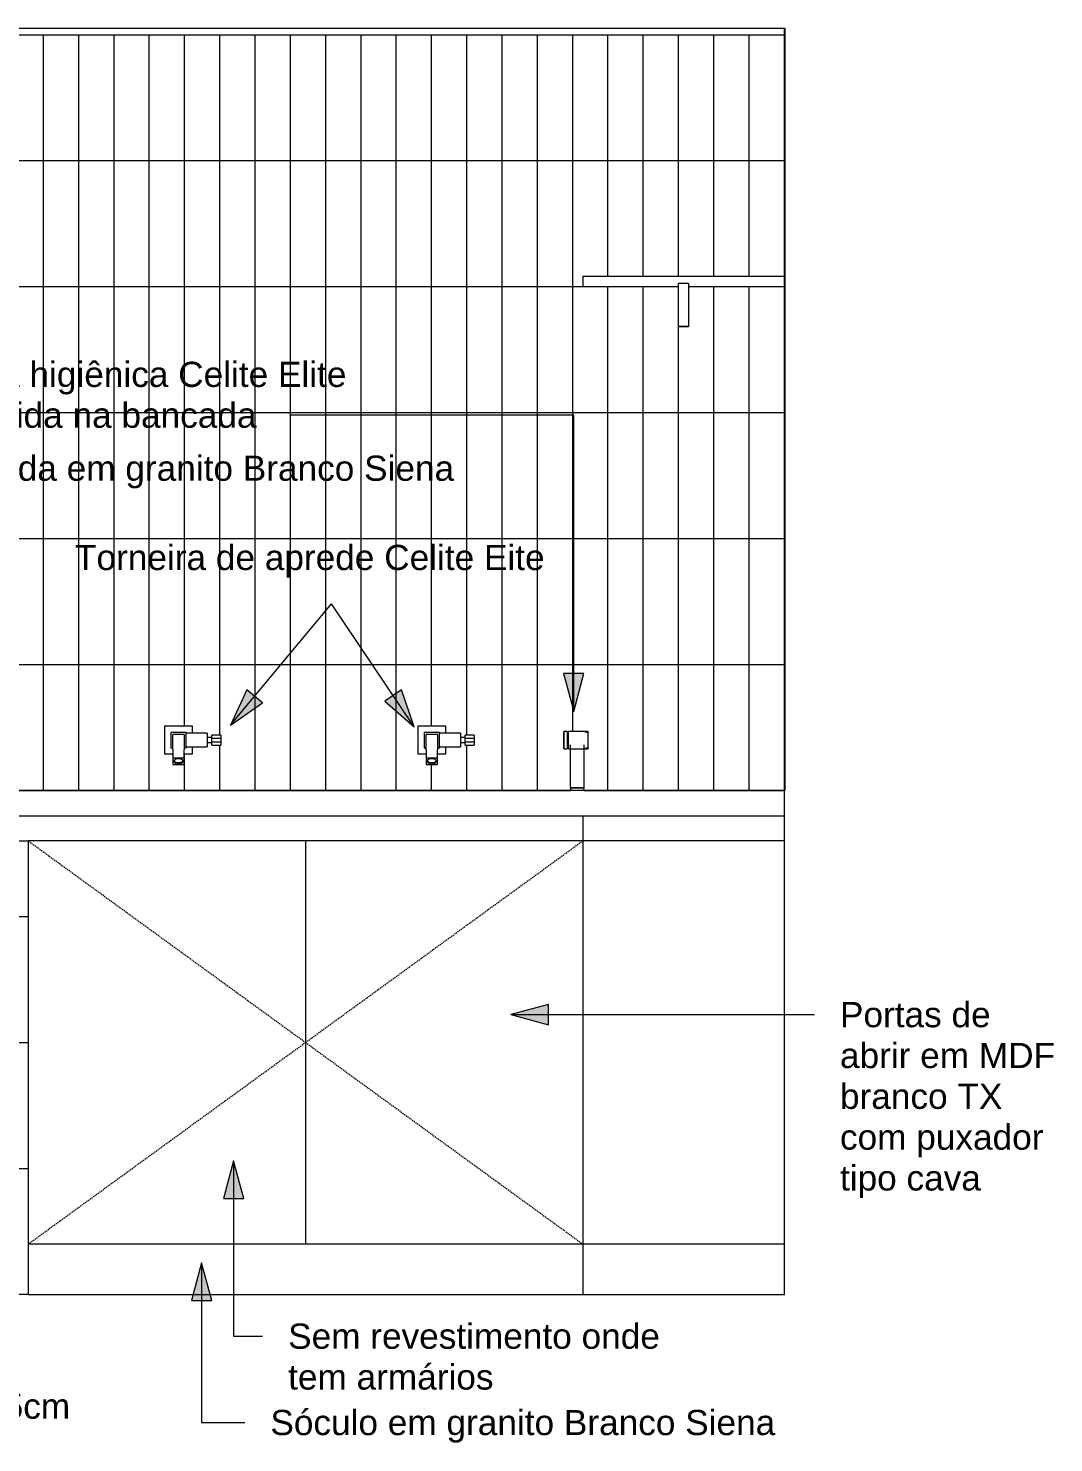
# Model space of a CAD drawing. Header units: millimetres. Extents: x -7376 to 9919, y -19320 to 2725.
# Drawn here: x -2903 to -869, y -94 to 2713 of the extents above; entities that cross this region are included whole.
import ezdxf

# ---------------------------------------------------------------- set-up
doc = ezdxf.new("R2010")
doc.units = ezdxf.units.MM
doc.linetypes.add('Overhead', pattern=[3.96875, 2.38125, -1.5875])
for name, color, linetype, lineweight in [('A-CLNG', 13, 'Continuous', 9), ('A-DETL-THIN', 151, 'Continuous', 9), ('A-FLOR-OVHD', 1, 'Overhead', 9), ('A-WALL', 113, 'Continuous', 25), ('A-WALL-PATT', 111, 'Continuous', 25), ('G-ANNO-TEXT', 231, 'Continuous', 9), ('I-FURN', 30, 'Continuous', 9), ('P-SANR-FIXT', 6, 'Continuous', 9), ('Q-CASE', 31, 'Continuous', 9)]:
    doc.layers.add(name, color=color, linetype=linetype, lineweight=lineweight)
doc.styles.add('Arial_1', font='arial.ttf', dxfattribs={"height": 50})

# ---------------------------------------------------------------- blocks, each defined once
blk = doc.blocks.new('Torneira de Parede Elite - Único-4610672-ELEVAÇÃO 2 LAVANDERIA')
at = {"layer": 'P-SANR-FIXT'}
for p, q in [((-17934.11900142811, 1327.499999999984), (-17989.11900142811, 1327.499999999984)), ((-17989.11900142811, 1327.499999999984), (-17989.11900142811, 1272.499999999984)), ((-17934.11900142811, 1313.556031130533), (-17934.11900142811, 1327.499999999984)), ((-17946.6190014281, 1314.999999999967), (-17976.6190014281, 1314.999999999967)), ((-17976.6190014281, 1314.999999999967), (-17976.6190014281, 1284.999999999967)), ((-17950.61900142812, 1310.999999999968), (-17972.61900142812, 1310.999999999968)), ((-17972.61900142812, 1280.723926980891), (-17972.61900142812, 1310.999999999966)), ((-17950.61900142812, 1310.999999999966), (-17950.61900142812, 1280.723926980892)), ((-17946.6190014281, 1284.999999999967), (-17946.6190014281, 1314.999999999967)), ((-17904.61900142806, 1313.556031130535), (-17945.17503255867, 1313.556031130535)), ((-17904.61900142807, 1313.556031130533), (-17904.61900142807, 1286.4439688694)), ((-17895.65713667862, 1304.999999999968), (-17904.61900142806, 1304.999999999968)), ((-17904.61900142806, 1294.999999999968), (-17895.65713667862, 1294.999999999968)), ((-17877.62064865757, 1309.999999999969), (-17895.65713667862, 1309.999999999969)), ((-17895.65713667862, 1307.499999999967), (-17895.65713667862, 1309.999999999967)), ((-17895.65713667862, 1304.288985825113), (-17895.65713667862, 1307.499999999967)), ((-17895.65713667862, 1303.288985825113), (-17895.65713667862, 1304.288985825113)), ((-17877.62064865757, 1303.288985825115), (-17895.65713667862, 1303.288985825115)), ((-17895.65713667862, 1302.788985825113), (-17895.65713667862, 1303.288985825113)), ((-17895.65713667862, 1297.23755272055), (-17895.65713667862, 1302.788985825113)), ((-17895.65713667862, 1296.73755272055), (-17895.65713667862, 1297.23755272055)), ((-17895.65713667862, 1296.737552720552), (-17877.62064865757, 1296.737552720552)), ((-17895.65713667862, 1295.73755272055), (-17895.65713667862, 1296.73755272055)), ((-17895.65713667862, 1292.499999999967), (-17895.65713667862, 1295.73755272055)), ((-17895.65713667862, 1289.999999999967), (-17895.65713667862, 1292.499999999967)), ((-17877.62064865757, 1309.999999999967), (-17877.62064865757, 1307.499999999967)), ((-17877.62064865757, 1307.499999999967), (-17877.62064865757, 1304.288985825113)), ((-17877.62064865757, 1304.288985825113), (-17877.62064865757, 1303.288985825113)), ((-17877.62064865757, 1303.288985825113), (-17877.62064865757, 1302.788985825113)), ((-17877.62064865757, 1302.788985825113), (-17877.62064865757, 1297.23755272055)), ((-17877.62064865757, 1297.23755272055), (-17877.62064865757, 1296.73755272055)), ((-17877.62064865757, 1296.73755272055), (-17877.62064865757, 1295.73755272055)), ((-17877.62064865757, 1295.73755272055), (-17877.62064865757, 1292.499999999967)), ((-17877.62064865757, 1292.499999999967), (-17877.62064865757, 1289.999999999967)), ((-17989.11900142811, 1272.499999999984), (-17972.61900142812, 1272.499999999984)), ((-17976.6190014281, 1284.999999999967), (-17972.61900142812, 1284.999999999967)), ((-17972.61900142812, 1280.723926980891), (-17972.61900142812, 1264.309340799819)), ((-17950.61900142812, 1264.309340799819), (-17972.61900142812, 1264.309340799819)), ((-17972.61900142812, 1264.309340799819), (-17972.61900142812, 1251.690659200096)), ((-17950.61900142812, 1284.999999999967), (-17946.6190014281, 1284.999999999967)), ((-17950.61900142812, 1264.309340799819), (-17950.61900142812, 1280.723926980891)), ((-17950.61900142812, 1272.499999999984), (-17934.11900142811, 1272.499999999984)), ((-17950.61900142812, 1251.690659200096), (-17950.61900142812, 1264.309340799819)), ((-17945.17503255867, 1286.443968869402), (-17904.61900142806, 1286.443968869402)), ((-17934.11900142811, 1272.499999999984), (-17934.11900142811, 1286.4439688694)), ((-17895.65713667862, 1289.999999999969), (-17877.62064865757, 1289.999999999969)), ((-17972.61900142812, 1251.690659200096), (-17950.61900142812, 1251.690659200096))]:
    blk.add_line(p, q, dxfattribs=at)
at = {"layer": 'P-SANR-FIXT', "flags": 128}
for points in [[(-17946.61784640702, 1314.942256646293), (-17946.61438319157, 1314.884605669665), (-17946.60861732215, 1314.827139299351), (-17946.60055802292, 1314.769949469282), (-17946.59021818704, 1314.713127670988), (-17946.57761435605, 1314.656764807224), (-17946.56276669339, 1314.600951046549), (-17946.54569895215, 1314.545775679073), (-17946.52643843706, 1314.491326973615), (-17946.50501596086, 1314.437692036488), (-17946.48146579493, 1314.384956672149), (-17946.45582561451, 1314.333205245933), (-17946.42813643842, 1314.282520549082), (-17946.39844256344, 1314.232983666297), (-17946.36679149343, 1314.184673846026), (-17946.33323386336, 1314.137668373673), (-17946.29782335827, 1314.092042447969), (-17946.26061662741, 1314.04786906066), (-17946.22167319362, 1314.005218879744), (-17946.18105535809, 1313.964160136411), (-17946.13882810069, 1313.924758515893), (-17946.09505897602, 1313.887077052376), (-17946.04981800534, 1313.851176028165), (-17946.00317756456, 1313.817112877239), (-17945.95521226843, 1313.784942093374), (-17945.90599885119, 1313.754715142961), (-17945.85561604382, 1313.726480382672), (-17945.80414444806, 1313.700282982102), (-17945.75166640747, 1313.676164851502), (-17945.69826587573, 1313.654164574736), (-17945.64402828231, 1313.634317347555), (-17945.58904039577, 1313.616654921287), (-17945.53339018501, 1313.601205552048), (-17945.4771666785, 1313.587993955531), (-17945.42045982185, 1313.577041267473), (-17945.36336033393, 1313.568365009839), (-17945.30595956174, 1313.561979062791), (-17945.24834933427, 1313.557893642481), (-17945.19062181561, 1313.556115284709), (-17945.17503255867, 1313.556031130535)], [(-17945.17503255867, 1286.443968869402), (-17945.23277591235, 1286.442813848322), (-17945.29042688897, 1286.439350632867), (-17945.34789325929, 1286.433584763446), (-17945.40508308936, 1286.425525464218), (-17945.46190488765, 1286.415185628343), (-17945.51826775142, 1286.402581797354), (-17945.57408151209, 1286.387734134688), (-17945.62925687957, 1286.370666393443), (-17945.68370558503, 1286.351405878361), (-17945.73734052215, 1286.329983402158), (-17945.79007588649, 1286.306433236226), (-17945.8418273127, 1286.280793055807), (-17945.89251200956, 1286.253103879721), (-17945.94204889234, 1286.22341000474), (-17945.99035871261, 1286.191758934733), (-17946.03736418497, 1286.158201304658), (-17946.08299011067, 1286.122790799566), (-17946.12716349798, 1286.085584068709), (-17946.16981367889, 1286.046640634923), (-17946.21087242223, 1286.006022799391), (-17946.25027404275, 1285.963795541988), (-17946.28795550626, 1285.920026417316), (-17946.32385653047, 1285.874785446638), (-17946.3579196814, 1285.828145005855), (-17946.39009046526, 1285.780179709725), (-17946.42031741568, 1285.730966292489), (-17946.44855217597, 1285.680583485117), (-17946.47474957654, 1285.629111889351), (-17946.49886770713, 1285.576633848766), (-17946.5208679839, 1285.523233317031), (-17946.54071521109, 1285.468995723606), (-17946.55837763735, 1285.414007837071), (-17946.57382700659, 1285.358357626313), (-17946.58703860311, 1285.302134119798), (-17946.59799129116, 1285.245427263144), (-17946.6066675488, 1285.188327775223), (-17946.61305349585, 1285.130927003037), (-17946.61713891616, 1285.073316775575)]]:
    blk.add_lwpolyline(points, dxfattribs=at)
at = {"layer": 'P-SANR-FIXT'}
for centre, major_axis, ratio, start_param, end_param in [((-17961.61900142812, 1257.999999999958), (9, 0), 0.5735764363510548, 1.570796326794897, 4.712388980384683), ((-17961.61900142812, 1260.457456132825), (8.999999999999195, 0), 0.5735764363510859, 3.403392041388967, 4.712388980384683), ((-17961.61900142812, 1257.999999999958), (9, 0), 0.5735764363510801, 4.712388980384683, 7.853981633974483), ((-17961.61900142812, 1260.457456132825), (9, 0), 0.5735764363510548, 4.712388980384683, 6.02138591938049)]:
    blk.add_ellipse(centre, major_axis=major_axis, ratio=ratio, start_param=start_param, end_param=end_param, dxfattribs=at)
blk = doc.blocks.new('Prateleira L - Branco-4611978-ELEVAÇÃO 2 LAVANDERIA')
at = {"layer": 'Q-CASE'}
for p, q in [((-16759.65077199636, 2220), (-17159.65077199636, 2220)), ((-17159.65077199636, 2220), (-17159.65077199636, 2200)), ((-16759.65077199636, 2200), (-16759.65077199636, 2220)), ((-17159.65077199636, 2200), (-16969.65077199636, 2200)), ((-16949.65077199636, 2200), (-16759.65077199636, 2200))]:
    blk.add_line(p, q, dxfattribs=at)
blk = doc.blocks.new('Cabideiro Iluminado - Branco-4614226-ELEVAÇÃO 2 LAVANDERIA')
at = {"layer": 'I-FURN', "color": 55}
for p, q in [((-16969.65077199635, 2121.000000000012), (-16969.65077199635, 2206.000000000021)), ((-16949.65077199635, 2206.000000000021), (-16969.65077199635, 2206.000000000021)), ((-16949.65077199635, 2206.000000000021), (-16949.65077199635, 2121.000000000012)), ((-16969.65077199635, 2120.000000000001), (-16969.65077199635, 2121.000000000012)), ((-16969.65077199635, 2121.000000000012), (-16949.65077199635, 2121.000000000012)), ((-16949.65077199635, 2121.000000000012), (-16969.65077199635, 2121.000000000012)), ((-16949.65077199635, 2120.000000000001), (-16969.65077199635, 2120.000000000001)), ((-16949.65077199635, 2121.000000000012), (-16949.65077199635, 2120.000000000001))]:
    blk.add_line(p, q, dxfattribs=at)
blk = doc.blocks.new('Ducha Higiênica Mix_Match - Cobre Escovado-4987926-ELEVAÇÃO 2 LAVANDERIA')
at = {"layer": 'P-SANR-FIXT', "color": 55}
for p, q in [((-17190.65077154785, 1317.008289650357), (-17196.63920445256, 1317.008289650357)), ((-17190.65077154785, 1317.008289650356), (-17190.65077154785, 1282.971488510215)), ((-17188.15077199636, 1315.041204538053), (-17190.65077154785, 1315.041204538053)), ((-17149.69473674949, 1317.008289650357), (-17188.15077199636, 1317.008289650357)), ((-17188.15077199636, 1282.971488510215), (-17188.15077199636, 1317.008289650356)), ((-17149.15077241212, 1315.24122534863), (-17154.30077199636, 1315.24122534863)), ((-17149.15077241212, 1311.389889080286), (-17149.69473674949, 1311.389889080286)), ((-17149.15077241212, 1284.738552811943), (-17149.15077241212, 1315.241225348629)), ((-17149.15077241212, 1284.738552811942), (-17149.15077241212, 1315.241225348629)), ((-17196.63920445256, 1282.971488510216), (-17190.65077154785, 1282.971488510216)), ((-17190.65077154785, 1284.93857362252), (-17188.15077199636, 1284.93857362252)), ((-17188.15077199636, 1282.971488510216), (-17149.69473674949, 1282.971488510216)), ((-17184.65077199639, 1290.898649300513), (-17184.65077199639, 1206.041225348629)), ((-17156.65077199636, 1206.041225348629), (-17156.65077199637, 1290.898649300514)), ((-17154.30077199636, 1284.738552811944), (-17149.15077241212, 1284.738552811944)), ((-17149.69473674949, 1288.589889080286), (-17149.15077241212, 1288.589889080286)), ((-17184.65077199639, 1206.041225348629), (-17183.27701973638, 1205.541220416729)), ((-17184.65077199639, 1206.041225348628), (-17156.65077199637, 1206.041225348628)), ((-17183.27701973638, 1205.541220416729), (-17184.249135856, 1204.974830569927)), ((-17184.249135856, 1204.974830569927), (-17183.75085875609, 1200.000000000038)), ((-17157.05240813675, 1204.974830569927), (-17184.249135856, 1204.974830569927)), ((-17182.31590385578, 1205.541220416729), (-17183.27701973638, 1205.541220416729)), ((-17183.27701973638, 1205.541220416729), (-17158.02452425637, 1205.541220416729)), ((-17158.02452425637, 1205.541220416729), (-17158.98564013697, 1205.541220416729)), ((-17158.02452425637, 1205.541220416729), (-17156.65077199636, 1206.041225348629)), ((-17157.05240813675, 1204.974830569928), (-17158.02452425637, 1205.541220416729)), ((-17157.55068523666, 1200.000000000038), (-17157.05240813675, 1204.974830569928))]:
    blk.add_line(p, q, dxfattribs=at)
at = {"layer": 'P-SANR-FIXT', "color": 55, "flags": 128}
for points in [[(-17197.18023361411, 1316.467260488809), (-17197.17980084848, 1316.488895884754), (-17197.17850324395, 1316.510496668682), (-17197.17634287639, 1316.532028283945), (-17197.17332320194, 1316.553456284552), (-17197.16944905143, 1316.574746390274), (-17197.16472662267, 1316.595864541481), (-17197.15916347055, 1316.61677695364), (-17197.15276849491, 1316.63745017135), (-17197.14555192637, 1316.657851121872), (-17197.13752530988, 1316.677947168039), (-17197.12870148632, 1316.697706160463), (-17197.11909457193, 1316.717096488972), (-17197.10871993572, 1316.736087133176), (-17197.09759417489, 1316.754647712096), (-17197.08573508829, 1316.772748532764), (-17197.07316164793, 1316.790360637729), (-17197.05989396863, 1316.80745585138), (-17197.04595327584, 1316.824006825023), (-17197.03136187171, 1316.839987080629), (-17197.01614309936, 1316.8553710532), (-17197.00032130559, 1316.870134131659), (-17196.98392180188, 1316.884252698232), (-17196.96697082396, 1316.897704166223), (-17196.94949548975, 1316.910467016154), (-17196.93152375608, 1316.922520830186), (-17196.91308437389, 1316.933846324789), (-17196.89420684224, 1316.944425381588), (-17196.87492136117, 1316.954241076348), (-17196.85525878333, 1316.963277706052), (-17196.83525056464, 1316.97152081402), (-17196.814928714, 1316.978957213037), (-17196.79432574203, 1316.985575006451), (-17196.77347460908, 1316.991363607205), (-17196.75240867253, 1316.996313754772), (-17196.73116163337, 1317.000417529972), (-17196.70976748234, 1317.003668367641), (-17196.68826044552, 1317.006061067131), (-17196.66667492957, 1317.007591800633), (-17196.64504546672, 1317.008258119302), (-17196.63920445256, 1317.008289650357)], [(-17197.18023361411, 1283.512517671764), (-17197.18023361411, 1283.525697811398), (-17197.18023361411, 1283.56521714489), (-17197.18023361411, 1283.631012449734), (-17197.18023361411, 1283.722978467481), (-17197.18023361411, 1283.840968072117), (-17197.18023361411, 1283.984792505448), (-17197.18023361411, 1284.15422167906), (-17197.18023361411, 1284.348984542419), (-17197.18023361411, 1284.568769516489), (-17197.18023361411, 1284.813224992198), (-17197.18023361411, 1285.081959892933), (-17197.18023361411, 1285.374544300179), (-17197.18023361411, 1285.690510141299), (-17197.18023361411, 1286.029351938349), (-17197.18023361411, 1286.390527616738), (-17197.18023361411, 1286.773459372427), (-17197.18023361411, 1287.177534596293), (-17197.18023361411, 1287.602106854177), (-17197.18023361411, 1288.046496921037), (-17197.18023361411, 1288.509993867564), (-17197.18023361411, 1288.991856197518), (-17197.18023361411, 1289.491313033962), (-17197.18023361411, 1290.007565352503), (-17197.18023361411, 1290.53978725956), (-17197.18023361411, 1291.087127313616), (-17197.18023361411, 1291.648709887344), (-17197.18023361411, 1292.223636568425), (-17197.18023361411, 1292.810987596811), (-17197.18023361411, 1293.409823336155), (-17197.18023361411, 1294.019185777016), (-17197.18023361411, 1294.638100069481), (-17197.18023361411, 1295.265576082708), (-17197.18023361411, 1295.900609988933), (-17197.18023361411, 1296.54218586937), (-17197.18023361411, 1297.189277339474), (-17197.18023361411, 1297.840849190931), (-17197.18023361411, 1298.495859047774), (-17197.18023361411, 1299.153259033959), (-17197.18023361411, 1299.811997449748), (-17197.18023361411, 1300.471020454196), (-17197.18023361411, 1301.129273751082), (-17197.18023361411, 1301.785704275552), (-17197.18023361411, 1302.439261878795), (-17197.18023361411, 1303.088901008065), (-17197.18023361411, 1303.733582379338), (-17197.18023361411, 1304.372274639946), (-17197.18023361411, 1305.003956018516), (-17197.18023361411, 1305.627615959596), (-17197.18023361411, 1306.24225674032), (-17197.18023361411, 1306.846895066555), (-17197.18023361411, 1307.440563645962), (-17197.18023361411, 1308.022312735457), (-17197.18023361411, 1308.591211660595), (-17197.18023361411, 1309.146350304456), (-17197.18023361411, 1309.686840563633), (-17197.18023361411, 1310.211817769009), (-17197.18023361411, 1310.720442069044), (-17197.18023361411, 1311.211899773361), (-17197.18023361411, 1311.685404654469), (-17197.18023361411, 1312.140199205569), (-17197.18023361411, 1312.575555852397), (-17197.18023361411, 1312.990778117188), (-17197.18023361411, 1313.385201732896), (-17197.18023361411, 1313.758195705874), (-17197.18023361411, 1314.109163325332), (-17197.18023361411, 1314.43754311795), (-17197.18023361411, 1314.742809746109), (-17197.18023361411, 1315.024474848324), (-17197.18023361411, 1315.282087820519), (-17197.18023361411, 1315.51523653689), (-17197.18023361411, 1315.723548009229), (-17197.18023361411, 1315.906688983617), (-17197.18023361411, 1316.064366473561), (-17197.18023361411, 1316.196328228715), (-17197.18023361411, 1316.302363138422), (-17197.18023361411, 1316.382301569444), (-17197.18023361411, 1316.436015637345), (-17197.18023361411, 1316.463419411074), (-17197.18023361411, 1316.467260488809)], [(-17197.18023361411, 1316.467260488809), (-17197.18023361411, 1316.454080349174), (-17197.18023361411, 1316.414561015683), (-17197.18023361411, 1316.348765710838), (-17197.18023361411, 1316.256799693092), (-17197.18023361411, 1316.138810088455), (-17197.18023361411, 1315.994985655125), (-17197.18023361411, 1315.825556481512), (-17197.18023361411, 1315.630793618154), (-17197.18023361411, 1315.411008644083), (-17197.18023361411, 1315.166553168374), (-17197.18023361411, 1314.897818267639), (-17197.18023361411, 1314.605233860394), (-17197.18023361411, 1314.289268019273), (-17197.18023361411, 1313.950426222222), (-17197.18023361411, 1313.589250543833), (-17197.18023361411, 1313.206318788146), (-17197.18023361411, 1312.802243564279), (-17197.18023361411, 1312.377671306395), (-17197.18023361411, 1311.933281239536), (-17197.18023361411, 1311.469784293009), (-17197.18023361411, 1310.987921963055), (-17197.18023361411, 1310.488465126611), (-17197.18023361411, 1309.972212808069), (-17197.18023361411, 1309.439990901012), (-17197.18023361411, 1308.892650846956), (-17197.18023361411, 1308.331068273228), (-17197.18023361411, 1307.756141592148), (-17197.18023361411, 1307.168790563761), (-17197.18023361411, 1306.569954824418), (-17197.18023361411, 1305.960592383556), (-17197.18023361411, 1305.341678091092), (-17197.18023361411, 1304.714202077864), (-17197.18023361411, 1304.07916817164), (-17197.18023361411, 1303.437592291202), (-17197.18023361411, 1302.790500821099), (-17197.18023361411, 1302.138928969641), (-17197.18023361411, 1301.483919112799), (-17197.18023361411, 1300.826519126613), (-17197.18023361411, 1300.167780710825), (-17197.18023361411, 1299.508757706376), (-17197.18023361411, 1298.85050440949), (-17197.18023361411, 1298.194073885021), (-17197.18023361411, 1297.540516281778), (-17197.18023361411, 1296.890877152508), (-17197.18023361411, 1296.246195781234), (-17197.18023361411, 1295.607503520627), (-17197.18023361411, 1294.975822142057), (-17197.18023361411, 1294.352162200977), (-17197.18023361411, 1293.737521420253), (-17197.18023361411, 1293.132883094017), (-17197.18023361411, 1292.53921451461), (-17197.18023361411, 1291.957465425116), (-17197.18023361411, 1291.388566499977), (-17197.18023361411, 1290.833427856116), (-17197.18023361411, 1290.292937596939), (-17197.18023361411, 1289.767960391564), (-17197.18023361411, 1289.259336091528), (-17197.18023361411, 1288.767878387212), (-17197.18023361411, 1288.294373506104), (-17197.18023361411, 1287.839578955003), (-17197.18023361411, 1287.404222308176), (-17197.18023361411, 1286.989000043385), (-17197.18023361411, 1286.594576427677), (-17197.18023361411, 1286.221582454699), (-17197.18023361411, 1285.87061483524), (-17197.18023361411, 1285.542235042623), (-17197.18023361411, 1285.236968414464), (-17197.18023361411, 1284.955303312248), (-17197.18023361411, 1284.697690340053), (-17197.18023361411, 1284.464541623682), (-17197.18023361411, 1284.256230151343), (-17197.18023361411, 1284.073089176956), (-17197.18023361411, 1283.915411687012), (-17197.18023361411, 1283.783449931857), (-17197.18023361411, 1283.677415022151), (-17197.18023361411, 1283.597476591129), (-17197.18023361411, 1283.543762523228), (-17197.18023361411, 1283.516358749498), (-17197.18023361411, 1283.512517671764)], [(-17149.69473674949, 1317.008289650357), (-17149.67298397782, 1317.007854536907), (-17149.65126600594, 1317.006549892646), (-17149.62961757798, 1317.004377804724), (-17149.6080733268, 1317.001341748022), (-17149.58666771861, 1316.997446579581), (-17149.56543499781, 1316.99269853084), (-17149.54440913224, 1316.987105197664), (-17149.52362375879, 1316.980675528192), (-17149.50311212961, 1316.973419808526), (-17149.48290705895, 1316.965349646267), (-17149.46304087061, 1316.956477951955), (-17149.44354534625, 1316.946818918407), (-17149.42445167455, 1316.936387998018), (-17149.40579040132, 1316.925201878033), (-17149.3875913806, 1316.91327845386), (-17149.36988372695, 1316.900636800432), (-17149.35269576884, 1316.8872971417), (-17149.33605500333, 1316.873280818271), (-17149.3199880521, 1316.858610253272), (-17149.30452061885, 1316.843308916479), (-17149.28967744816, 1316.827401286766), (-17149.27548228595, 1316.810912812947), (-17149.26195784144, 1316.793869873062), (-17149.24912575086, 1316.77629973218), (-17149.23700654282, 1316.758230498779), (-17149.22561960547, 1316.739691079777), (-17149.21498315548, 1316.72071113429), (-17149.2051142089, 1316.701321026181), (-17149.19602855393, 1316.681551775488), (-17149.18774072569, 1316.661435008793), (-17149.18026398293, 1316.641002908634), (-17149.17361028686, 1316.62028816201), (-17149.16779028195, 1316.599323908099), (-17149.16281327899, 1316.578143685233), (-17149.15868724011, 1316.556781377252), (-17149.15541876609, 1316.53527115929), (-17149.15301308579, 1316.51364744311), (-17149.1514740478, 1316.491944822042), (-17149.15080411424, 1316.470198015651), (-17149.15077241212, 1316.46432531299)], [(-17149.15077241212, 1316.46432531299), (-17149.15077241212, 1316.451147521183), (-17149.15077241212, 1316.411635227419), (-17149.15077241212, 1316.345851642938), (-17149.15077241212, 1316.253902007443), (-17149.15077241212, 1316.135933420736), (-17149.15077241212, 1315.99213460739), (-17149.15077241212, 1315.82273561483), (-17149.15077241212, 1315.628007445309), (-17149.15077241212, 1315.408261622358), (-17149.15077241212, 1315.163849692418), (-17149.15077241212, 1314.895162662436)], [(-17149.15077241212, 1283.515452847583), (-17149.15077241212, 1283.52863063939), (-17149.15077241212, 1283.568142933154), (-17149.15077241212, 1283.633926517634), (-17149.15077241212, 1283.725876153129), (-17149.15077241212, 1283.843844739837), (-17149.15077241212, 1283.987643553183), (-17149.15077241212, 1284.157042545743), (-17149.15077241212, 1284.351770715264), (-17149.15077241212, 1284.571516538215), (-17149.15077241212, 1284.815928468155), (-17149.15077241212, 1285.084615498137), (-17149.15077241212, 1285.377147786227), (-17149.15077241212, 1285.69305734317), (-17149.15077241212, 1286.031838781063), (-17149.15077241212, 1286.392950121877), (-17149.15077241212, 1286.7758136645), (-17149.15077241212, 1287.179816908934), (-17149.15077241212, 1287.604313536174), (-17149.15077241212, 1288.048624442168), (-17149.15077241212, 1288.51203882425), (-17149.15077241212, 1288.993815318263), (-17149.15077241212, 1289.493183184592), (-17149.15077241212, 1290.009343541177), (-17149.15077241212, 1290.541470641554), (-17149.15077241212, 1291.088713195879), (-17149.15077241212, 1291.650195732802), (-17149.15077241212, 1292.225020000041), (-17149.15077241212, 1292.812266401393), (-17149.15077241212, 1293.410995467885), (-17149.15077241212, 1294.020249360735), (-17149.15077241212, 1294.639053403681), (-17149.15077241212, 1295.266417642259), (-17149.15077241212, 1295.901338427517), (-17149.15077241212, 1296.542800021642), (-17149.15077241212, 1297.189776222922), (-17149.15077241212, 1297.841232007447), (-17149.15077241212, 1298.496125184933), (-17149.15077241212, 1299.153408066), (-17149.15077241212, 1299.812029138249), (-17149.15077241212, 1300.470934748465), (-17149.15077241212, 1301.129070788228), (-17149.15077241212, 1301.785384380272), (-17149.15077241212, 1302.438825562854), (-17149.15077241212, 1303.088348969475), (-17149.15077241212, 1303.732915501244), (-17149.15077241212, 1304.371493989209), (-17149.15077241212, 1305.003062844013), (-17149.15077241212, 1305.626611690214), (-17149.15077241212, 1306.241142982675), (-17149.15077241212, 1306.845673602423), (-17149.15077241212, 1307.439236429425), (-17149.15077241212, 1308.020881889778), (-17149.15077241212, 1308.589679474822), (-17149.15077241212, 1309.14471922976), (-17149.15077241212, 1309.685113209384), (-17149.15077241212, 1310.209996898606), (-17149.15077241212, 1310.718530595492), (-17149.15077241212, 1311.209900754609), (-17149.15077241212, 1311.683321288521), (-17149.15077241212, 1312.138034825367), (-17149.15077241212, 1312.573313920486), (-17149.15077241212, 1312.988462220182), (-17149.15077241212, 1313.382815575735), (-17149.15077241212, 1313.7557431059), (-17149.15077241212, 1314.106648206184), (-17149.15077241212, 1314.434969503281), (-17149.15077241212, 1314.740181753153), (-17149.15077241212, 1315.021796681311), (-17149.15077241212, 1315.279363763943), (-17149.15077241212, 1315.51247094866), (-17149.15077241212, 1315.720745313698), (-17149.15077241212, 1315.903853664497), (-17149.15077241212, 1316.061503066761), (-17149.15077241212, 1316.193441315075), (-17149.15077241212, 1316.299457336385), (-17149.15077241212, 1316.379381527676), (-17149.15077241212, 1316.433086027289), (-17149.15077241212, 1316.460484919481), (-17149.15077241212, 1316.46432531299)], [(-17196.63920445256, 1282.971488510216), (-17196.6608398485, 1282.971921275839), (-17196.68244063243, 1282.973218880373), (-17196.70397224769, 1282.97537924793), (-17196.7254002483, 1282.978398922382), (-17196.74669035402, 1282.982273072893), (-17196.76780850523, 1282.98699550165), (-17196.78872091739, 1282.992558653773), (-17196.8093941351, 1282.998953629407), (-17196.82979508562, 1283.006170197954), (-17196.84989113179, 1283.014196814444), (-17196.86965012421, 1283.023020638003), (-17196.88904045272, 1283.032627552395), (-17196.90803109693, 1283.043002188607), (-17196.92659167584, 1283.054127949435), (-17196.94469249651, 1283.065987036034), (-17196.96230460148, 1283.078560476394), (-17196.97939981513, 1283.091828155695), (-17196.99595078877, 1283.10576884848), (-17197.01193104438, 1283.120360252613), (-17197.02731501695, 1283.135579024961), (-17197.04207809541, 1283.151400818734), (-17197.05619666198, 1283.167800322439), (-17197.06964812997, 1283.184751300367), (-17197.0824109799, 1283.202226634568), (-17197.09446479394, 1283.220198368238), (-17197.10579028854, 1283.238637750435), (-17197.11636934534, 1283.257515282082), (-17197.1261850401, 1283.276800763154), (-17197.1352216698, 1283.296463340996), (-17197.14346477777, 1283.316471559679), (-17197.15090117678, 1283.33679341032), (-17197.1575189702, 1283.357396382294), (-17197.16330757095, 1283.37824751524), (-17197.16825771852, 1283.399313451793), (-17197.17236149372, 1283.42056049095), (-17197.17561233139, 1283.44195464198), (-17197.17800503088, 1283.463461678804), (-17197.17953576439, 1283.485047194752), (-17197.18020208305, 1283.506676657604), (-17197.18023361411, 1283.512517671764)], [(-17149.15077241212, 1283.515452847583), (-17149.15120752557, 1283.49370007591), (-17149.15251216983, 1283.471982104032), (-17149.15468425775, 1283.45033367607), (-17149.15772031446, 1283.428789424891), (-17149.1616154829, 1283.407383816702), (-17149.16636353164, 1283.386151095908), (-17149.17195686482, 1283.365125230334), (-17149.17838653429, 1283.34433985688), (-17149.18564225395, 1283.323828227708), (-17149.19371241621, 1283.303623157051), (-17149.20258411052, 1283.28375696871), (-17149.21224314407, 1283.26426144435), (-17149.22267406446, 1283.245167772649), (-17149.23386018444, 1283.226506499413), (-17149.24578360862, 1283.208307478693), (-17149.25842526205, 1283.190599825044), (-17149.27176492078, 1283.173411866931), (-17149.28578124421, 1283.156771101424), (-17149.30045180921, 1283.140704150195), (-17149.315753146, 1283.125236716941), (-17149.33166077571, 1283.110393546253), (-17149.34814924953, 1283.09619838404), (-17149.36519218942, 1283.082673939531), (-17149.3827623303, 1283.069841848955), (-17149.4008315637, 1283.057722640918), (-17149.4193709827, 1283.046335703568), (-17149.43835092819, 1283.035699253575), (-17149.4577410363, 1283.025830306991), (-17149.47751028699, 1283.016744652024), (-17149.49762705368, 1283.008456823784), (-17149.51805915384, 1283.00098008103), (-17149.53877390047, 1282.994326384953), (-17149.55973815438, 1282.98850638005), (-17149.58091837725, 1282.983529377085), (-17149.60228068523, 1282.979403338201), (-17149.62379090319, 1282.976134864182), (-17149.64541461936, 1282.973729183887), (-17149.66711724043, 1282.972190145893), (-17149.68886404682, 1282.971520212332), (-17149.69473674949, 1282.971488510216)], [(-17149.15077241212, 1284.957981479262), (-17149.15077241212, 1284.700414396631), (-17149.15077241212, 1284.467307211912), (-17149.15077241212, 1284.259032846875), (-17149.15077241212, 1284.075924496075), (-17149.15077241212, 1283.918275093812), (-17149.15077241212, 1283.786336845499), (-17149.15077241212, 1283.680320824187), (-17149.15077241212, 1283.600396632897), (-17149.15077241212, 1283.546692133284), (-17149.15077241212, 1283.519293241091), (-17149.15077241212, 1283.515452847583)]]:
    blk.add_lwpolyline(points, dxfattribs=at)

msp = doc.modelspace()

# ---------------------------------------------------------------- hatches: boundary and pattern name
at = {"layer": 'A-WALL-PATT', "lineweight": 9}
h = msp.add_hatch(dxfattribs=at)
h.set_pattern_fill('FP_5', color=256, style=0, pattern_type=2)
h.set_pattern_definition([(90, (10007.05645254122, -800), (-70, 4.286263797015736e-15), []), (180, (10007.05645254122, -800), (-3.061616997868383e-14, -250), [])])
h.paths.add_polyline_path([(-3712.943319455144, 200), (-2902.943319455129, 200), (-2902.943319455129, 1100.000000000001), (-3782.943319455144, 1100.000000000001), (-3782.943319455144, 450.0000000000001), (-3712.943319455144, 450.0000000000001), (-3712.943319455144, 239.0144340577826)])
h.paths.add_polyline_path([(-3306.443319455129, 439.999999999992), (-3327.943319455144, 439.999999999992), (-3327.943319455144, 559.9999999999934), (-3247.943319455144, 559.9999999999934), (-3247.943319455144, 439.999999999992), (-3306.341096933995, 439.999999999992)])
h.paths.add_polyline_path([(-3277.443319455133, 501.7320508075338), (-3278.443319455133, 501.9999999999628), (-3277.925681364928, 501.7955549576978)])
h.paths.add_polyline_path([(-3276.511467802551, 499.4823619097623), (-3276.511467802551, 500.5176380901706), (-3276.579616149973, 499.999999999967)])
h.paths.add_polyline_path([(-3277.443319455122, 498.2679491923959), (-3276.711268647561, 498.9999999999678), (-3277.186686614872, 498.6023996213144), (-3277.199434359101, 498.5857864375927)])
h.paths.add_polyline_path([(-3295.511467802547, 499.4823619097195), (-3295.511467802547, 500.5176380901057), (-3295.57509557366, 499.9656628138076)])
h.paths.add_polyline_path([(-3295.711268647558, 500.999999999937), (-3296.443319455133, 501.7320508074899), (-3296.182675527411, 501.361723221148), (-3295.800081303058, 501.0681483473581)])
h.paths.add_polyline_path([(-3287.943319455133, 500.999999999937), (-3288.460957545338, 501.2044450422019), (-3288.460957545338, 501.0681483473581)])
h.paths.add_polyline_path([(-3285.943319455137, 502.9999999999414), (-3286.252945065238, 504.0543137648954), (-3286.1577321725, 503.5176380901466), (-3286.011467802558, 503.164524664544)])
h.paths.add_polyline_path([(-3286.529105892763, 501.5857864375672), (-3286.011467802558, 502.4823619097373), (-3286.35753301751, 501.9999999999416)])
h.paths.add_polyline_path([(-3286.94331945514, 504.7320508075082), (-3287.943319455144, 504.9999999999377), (-3287.425681364935, 504.7955549576733)])
h.paths.add_polyline_path([(-3782.943319455144, 1200.000000000038), (-1827.043406214869, 1200.000000000038), (-1827.295977159314, 1204.974830569928), (-1826.877632910326, 1205.118051295652), (-1826.089009254863, 1205.541220416729), (-1826.089009254863, 1205.238161039484), (-1825.608451314567, 1205.541220416729), (-1827.541683314785, 1206.041225348629), (-1827.943319455173, 1206.041225348629), (-1827.943319455173, 1282.971488510216), (-1831.443319455148, 1282.971488510216), (-1831.443319455148, 1284.93857362252), (-1833.943319006636, 1284.93857362252), (-1833.943319006636, 1282.971488510216), (-1839.931751911341, 1282.971488510216), (-1840.217344933249, 1290.716645884504), (-1840.308393665118, 1295.164853887445), (-1840.144266115358, 1307.250555864696), (-1839.931751911341, 1307.250555864696), (-1839.931751911341, 1317.008289650357), (-1833.943319006636, 1317.008289650357), (-1833.943319006636, 1315.041204538053), (-1831.443319455148, 1315.041204538053), (-1831.443319455148, 1317.008289650357), (-1792.987284208271, 1317.008289650357), (-1792.987284208271, 1315.24122534863), (-1792.443319870907, 1315.24122534863), (-1792.443319870907, 1284.738552811944), (-1792.987284208271, 1284.738552811944), (-1792.987284208271, 1282.971488510216), (-1799.943319455148, 1282.971488510216), (-1799.943319455148, 1206.041225348629), (-1801.380069409608, 1205.895041748521), (-1802.278187595753, 1205.541220416729), (-1801.009005999991, 1204.974830569928), (-1800.344955595532, 1204.974830569928), (-1800.843232695448, 1200.000000000038), (-1402.943319455126, 1200.000000000038), (-1402.943319455126, 2200.000000000003), (-1592.943319455137, 2200.000000000003), (-1592.943319455137, 2120.000000000004), (-1612.943319455137, 2120.000000000004), (-1612.943319455137, 2200.000000000003), (-1802.94331945514, 2200.000000000003), (-1802.94331945514, 2220.000000000002), (-1402.943319455126, 2220.000000000002), (-1402.943319455126, 2700.000000000004), (-3782.943319455144, 2700.000000000004), (-3782.943319455144, 1300.000000000001)])
h.paths.add_polyline_path([(-2602.582177480976, 1251.690659200097), (-2615.911548886897, 1251.690659200097), (-2615.911548886897, 1272.499999999985), (-2632.41154888689, 1272.499999999985), (-2632.41154888689, 1327.499999999985), (-2577.41154888689, 1327.499999999985), (-2577.41154888689, 1313.556031130534), (-2547.911548886847, 1313.556031130534), (-2547.911548886847, 1304.999999999968), (-2538.9496841374, 1304.999999999968), (-2538.9496841374, 1309.999999999969), (-2520.913196116357, 1309.914814565691), (-2520.913196116357, 1303.288985825115), (-2520.913196116357, 1303.038985825114), (-2520.913196116357, 1296.754589807407), (-2520.913196116357, 1296.603578124336), (-2520.913196116357, 1289.999999999968), (-2538.9496841374, 1290.085185434246), (-2538.9496841374, 1294.999999999968), (-2547.911548886847, 1294.812331477675), (-2547.911548886847, 1286.443968869401), (-2577.41154888689, 1286.443968869401), (-2577.41154888689, 1272.499999999985), (-2593.911548886901, 1272.499999999985), (-2593.911548886901, 1251.690659200097), (-2602.30844694175, 1251.690659200097)])
h.paths.add_polyline_path([(-2099.980604206356, 1251.690659200097), (-2113.309975612277, 1251.690659200097), (-2113.309975612277, 1272.499999999985), (-2129.80997561227, 1272.499999999985), (-2129.80997561227, 1327.499999999985), (-2074.809975612266, 1327.499999999985), (-2074.809975612266, 1313.556031130534), (-2045.309975612223, 1313.556031130534), (-2045.309975612223, 1304.999999999968), (-2036.34811086278, 1304.999999999968), (-2036.34811086278, 1309.999999999969), (-2018.311622841733, 1309.914814565691), (-2018.311622841733, 1303.288985825115), (-2018.311622841733, 1303.038985825114), (-2018.311622841733, 1296.754589807407), (-2018.311622841733, 1296.603578124336), (-2018.311622841733, 1289.999999999968), (-2036.34811086278, 1290.085185434246), (-2036.34811086278, 1294.999999999968), (-2045.309975612223, 1294.812331477675), (-2045.309975612223, 1286.443968869401), (-2074.809975612266, 1286.443968869401), (-2074.809975612266, 1272.499999999985), (-2091.309975612281, 1272.499999999985), (-2091.309975612281, 1251.690659200097), (-2098.796081175335, 1251.690659200097)])
h.paths.add_polyline_path([(-3569.545541976264, 1439.999999999993), (-3627.94331945514, 1439.999999999993), (-3627.94331945514, 1559.999999999995), (-3547.94331945514, 1559.999999999995), (-3547.94331945514, 1439.999999999993), (-3569.443319455129, 1439.999999999993)])
h.paths.add_polyline_path([(-3577.443319455126, 1476.732050807552), (-3578.443319455129, 1476.99999999998), (-3577.925681364924, 1476.795554957715)])
h.paths.add_polyline_path([(-3576.511467802547, 1474.482361909779), (-3576.511467802547, 1475.517638090189), (-3576.579616149969, 1474.999999999985)])
h.paths.add_polyline_path([(-3577.443319455118, 1473.267949192414), (-3576.711268647558, 1473.999999999985), (-3577.186686614876, 1473.602399621328), (-3577.199434359098, 1473.585786437604)])
h.paths.add_polyline_path([(-3595.511467802544, 1474.482361909736), (-3595.511467802544, 1475.517638090124), (-3595.575095573657, 1474.965662813825)])
h.paths.add_polyline_path([(-3595.711268647554, 1475.99999999994), (-3596.443319455129, 1476.732050807508), (-3596.182675527407, 1476.361723221166), (-3595.800081303054, 1476.068148347376)])
h.paths.add_polyline_path([(-3587.943319455129, 1475.999999999955), (-3588.460957545334, 1476.20444504222), (-3588.221872304724, 1476.036672178313)])
h.paths.add_polyline_path([(-3585.943319455133, 1477.999999999959), (-3586.213182415779, 1479.00249407125), (-3586.1577321725, 1478.517638090165), (-3586.011467802555, 1478.164524664561)])
h.paths.add_polyline_path([(-3586.529105892756, 1476.585786437585), (-3586.011467802555, 1477.482361909755), (-3586.357533017506, 1476.999999999959)])
h.paths.add_polyline_path([(-3586.943319455137, 1479.732050807526), (-3588.221872304724, 1479.963327821597), (-3587.425681364932, 1479.795554957691)])
h.paths.add_polyline_path([(-3577.443319455126, 1501.732050807535), (-3578.443319455129, 1501.999999999963), (-3577.925681364924, 1501.7955549577)])
h.paths.add_polyline_path([(-3576.511467802547, 1499.482361909764), (-3576.511467802547, 1500.517638090173), (-3576.579616149969, 1499.999999999968)])
h.paths.add_polyline_path([(-3577.443319455118, 1498.267949192397), (-3576.711268647558, 1498.999999999968), (-3577.186686614868, 1498.602399621315), (-3577.199434359098, 1498.585786437594)])
h.paths.add_polyline_path([(-3595.511467802544, 1499.482361909719), (-3595.511467802544, 1500.517638090107), (-3595.575095573657, 1499.965662813808)])
h.paths.add_polyline_path([(-3587.943319455129, 1500.999999999939), (-3588.460957545334, 1501.204445042203), (-3588.221872304724, 1501.036672178297)])
h.paths.add_polyline_path([(-3595.711268647554, 1500.999999999939), (-3596.443319455129, 1501.732050807491), (-3596.182675527407, 1501.361723221149), (-3595.800081303054, 1501.068148347359)])
h.paths.add_polyline_path([(-3585.943319455133, 1502.999999999943), (-3586.213182415779, 1504.002494071234), (-3586.1577321725, 1503.517638090148), (-3586.011467802555, 1503.164524664545)])
h.paths.add_polyline_path([(-3586.529105892756, 1501.585786437568), (-3586.011467802555, 1502.482361909739), (-3586.357533017503, 1501.999999999942)])
h.paths.add_polyline_path([(-3586.943319455137, 1504.73205080751), (-3588.221872304724, 1504.96332782158), (-3587.425681364932, 1504.795554957674)])
at = {"layer": 'G-ANNO-TEXT'}
for points in [[(-1820.904061236439, 1356.886447577597), (-1800.807871804105, 1431.886447577597), (-1841.000250668772, 1431.886447577597)], [(-2501.904624107729, 1329.374700196575), (-2438.446981396808, 1374.118240638445), (-2469.320463676728, 1399.852564229952)], [(-2137.099151386717, 1326.439227362701), (-2162.297627168909, 1399.88235943068), (-2195.643237584731, 1377.44360757597)], [(-1945.918629859038, 755.2143633300437), (-1870.918629859038, 735.1181738977095), (-1870.918629859038, 775.3105527623778)], [(-2495.693554758405, 464.987742028522), (-2515.789744190739, 389.987742028522), (-2475.597365326072, 389.987742028522)], [(-2559.051231303367, 262.8606437804129), (-2579.147420735701, 187.8606437804129), (-2538.955041871033, 187.8606437804129)]]:
    msp.add_hatch(color=7, dxfattribs=at).paths.add_polyline_path(points)

# ---------------------------------------------------------------- linework, layer by layer
at = {"layer": 'A-CLNG'}
for p, q in [((-1402.943319455126, 2712.5), (-3782.943319455144, 2712.5)), ((-3782.943319455144, 2700), (-1402.943319455126, 2700))]:
    msp.add_line(p, q, dxfattribs=at)
at = {"layer": 'A-DETL-THIN'}
for p, q in [((-1402.943319455129, 1200.000000000037), (-3782.943319455126, 1200.000000000037)), ((-1402.943319455129, 1150), (-1402.943319455129, 1200.000000000037)), ((-3782.943319455126, 1150), (-1402.943319455129, 1150)), ((-1802.943319455126, 1150), (-1802.943319455126, 199.7492666937658)), ((-1402.943319455129, 1100), (-1402.943319455129, 1150)), ((-3782.943319455144, 1100), (-2902.943319455126, 1100)), ((-1402.943319455129, 1100), (-2902.943319455126, 1100)), ((-2902.943319455126, 1100), (-2902.943319455126, 300)), ((-2352.943319455126, 1100), (-2352.943319455126, 300)), ((-1402.943319455129, 300), (-1402.943319455129, 1100)), ((-2902.943319455126, 300), (-2902.943319455126, 200)), ((-2902.943319455126, 300), (-1402.943319455129, 300)), ((-1402.943319455137, 200), (-1402.943319455137, 300)), ((-2902.943319455126, 200), (-1402.943319455137, 200))]:
    msp.add_line(p, q, dxfattribs=at)
at = {"layer": 'A-FLOR-OVHD'}
for p, q in [((-2902.943319455126, 1100), (-2352.943319455126, 700)), ((-2352.943319455126, 700), (-1802.943319455126, 1100)), ((-2902.943319455126, 300), (-2352.943319455126, 700)), ((-2352.943319455126, 700), (-1802.943319455126, 299.9999999999968))]:
    msp.add_line(p, q, dxfattribs=at)
at = {"layer": 'A-WALL'}
for p, q in [((-1402.943319455133, 2712.719977990834), (-1402.943319455133, 1200.000000000037)), ((-1402.943319455133, 200), (-1402.720928282824, 200))]:
    msp.add_line(p, q, dxfattribs=at)
at = {"layer": 'G-ANNO-TEXT', "color": 7}
for p, q in [((-2049.660975194221, 1944.879853399406), (-2383.203200404025, 1944.879853399406)), ((-1820.904061236439, 1944.879853399406), (-2049.660975194214, 1944.879853399406)), ((-1820.904061236439, 1356.886447577597), (-1820.904061236439, 1944.879853399406)), ((-2501.904624107729, 1329.374700196575), (-2301.146077110998, 1570.224840329731)), ((-2137.099151386717, 1326.439227362701), (-2301.146077110998, 1570.224840329731)), ((-1800.807871804105, 1431.886447577597), (-1841.000250668772, 1431.886447577597)), ((-1841.000250668772, 1431.886447577597), (-1820.904061236439, 1356.886447577597)), ((-1820.904061236439, 1356.886447577597), (-1800.807871804105, 1431.886447577597)), ((-2469.320463676728, 1399.852564229952), (-2501.904624107729, 1329.374700196575)), ((-2438.446981396808, 1374.118240638445), (-2469.320463676728, 1399.852564229952)), ((-2162.297627168909, 1399.88235943068), (-2195.643237584731, 1377.44360757597)), ((-2195.643237584731, 1377.44360757597), (-2137.099151386717, 1326.439227362701)), ((-2137.099151386717, 1326.439227362701), (-2162.297627168909, 1399.88235943068)), ((-2501.904624107729, 1329.374700196575), (-2438.446981396808, 1374.118240638445)), ((-1870.918629859038, 775.3105527623778), (-1945.918629859038, 755.2143633300437)), ((-1870.918629859038, 735.1181738977095), (-1870.918629859038, 775.3105527623778)), ((-1945.918629859038, 755.2143633300437), (-1870.918629859038, 735.1181738977095)), ((-1945.918629859038, 755.2143633300437), (-1343.362756282773, 755.2143633300437)), ((-2495.693554758405, 464.987742028522), (-2515.789744190739, 389.987742028522)), ((-2475.597365326072, 389.987742028522), (-2495.693554758405, 464.987742028522)), ((-2495.693554758405, 464.987742028522), (-2495.693554758402, 117.0750622486685)), ((-2515.789744190739, 389.987742028522), (-2475.597365326072, 389.987742028522)), ((-2559.051231303367, 262.8606437804129), (-2579.147420735701, 187.8606437804129)), ((-2538.955041871033, 187.8606437804129), (-2559.051231303367, 262.8606437804129)), ((-2559.051231303367, 262.8606437804129), (-2559.051231303367, -54.32017541353587)), ((-2579.147420735701, 187.8606437804129), (-2538.955041871033, 187.8606437804129)), ((-2495.693554758402, 117.0750622486685), (-2438.265890664165, 117.0750622486685)), ((-2559.051231303367, -54.32017541353587), (-2473.462756282775, -54.32017541353588))]:
    msp.add_line(p, q, dxfattribs=at)

# ---------------------------------------------------------------- block references
at = {"layer": 'I-FURN', "color": 55}
msp.add_blockref('Cabideiro Iluminado - Branco-4614226-ELEVAÇÃO 2 LAVANDERIA', (15356.70745254122, 0), dxfattribs=at)
at = {"layer": 'P-SANR-FIXT', "color": 7}
for p in [(15356.70745254122, 0), (15859.30902581584, 0)]:
    msp.add_blockref('Torneira de Parede Elite - Único-4610672-ELEVAÇÃO 2 LAVANDERIA', p, dxfattribs=at)
at = {"layer": 'P-SANR-FIXT', "color": 55}
msp.add_blockref('Ducha Higiênica Mix_Match - Cobre Escovado-4987926-ELEVAÇÃO 2 LAVANDERIA', (15356.70745254122, 0), dxfattribs=at)
at = {"layer": 'Q-CASE', "color": 55}
msp.add_blockref('Prateleira L - Branco-4611978-ELEVAÇÃO 2 LAVANDERIA', (15356.70745254122, 0), dxfattribs=at)

# ---------------------------------------------------------------- texts
at = {"layer": 'G-ANNO-TEXT', "color": 7, "char_height": 50, "attachment_point": 1, "style": 'Arial_1'}
for s, insert, width in [('Ducha higiênica Celite Elite ', (-3121.919867070688, 2050.908499232739), 1084.28234375), ('embutida na bancada', (-3121.919867070688, 1969.879853399406), 833.755), ('Bancada em granito Branco Siena', (-3121.919867070688, 1864.644221733561), 1320.78015625), ('Torneira de aprede Celite Eite', (-2810.295853275087, 1687.532652829731), 1154.43), ('Portas de ', (-1292.562756282781, 780.2143633300437), 394.83109375), ('abrir em MDF ', (-1292.562756282781, 699.1857174967104), 543.14328125), ('branco TX ', (-1292.562756282781, 618.157071663377), 422.89015625), ('com puxador ', (-1292.562756282781, 537.1284258300436), 525.1053125), ('tipo cava', (-1292.562756282781, 456.0997799967103), 350.73828125), ('Sem revestimento onde ', (-2387.465890664165, 142.0750622486686), 941.9828125), ('tem armários', (-2387.465890664165, 61.04641641533519), 505.063125), ('ColorMind Brut AC 7x25cm', (-3666.026556751591, 3.148330371995298), 1048.20640625), ('Sóculo em granito Branco Siena', (-2422.66275628278, -29.32017541353588), 1244.61984375)]:
    msp.add_mtext(s, dxfattribs=dict(at, insert=insert, width=width))

doc.saveas('drawing.dxf')
